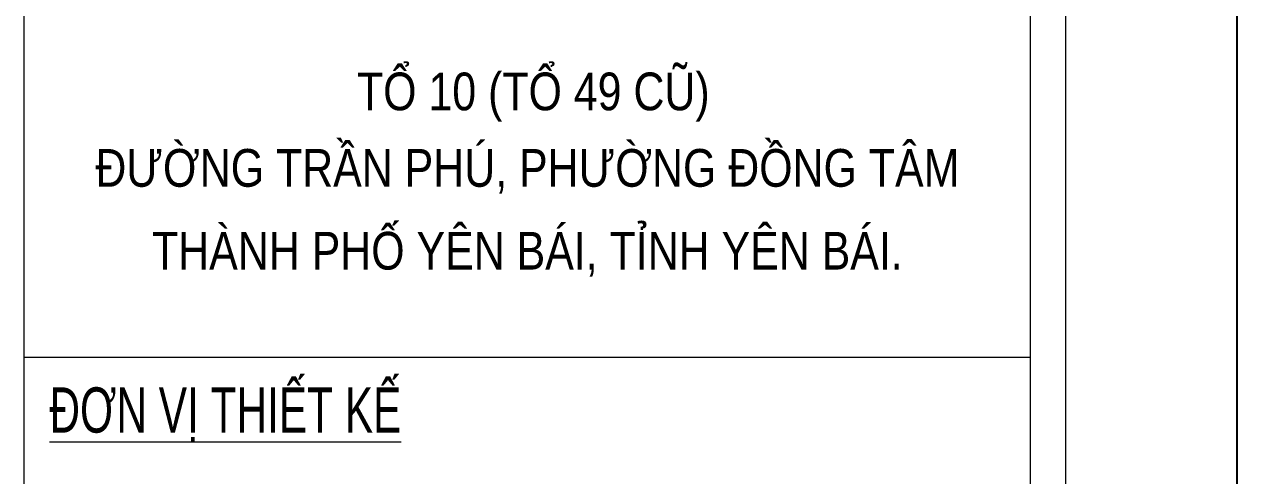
# Model space of a CAD drawing. Header units: millimetres. Extents: x 1832547 to 2001569, y -558009 to -417808.
# Drawn here: x 1973617 to 1977485, y -469430 to -467988 of the extents above; entities that cross this region are included whole.
import ezdxf
from ezdxf.enums import TextEntityAlignment as Align

# ---------------------------------------------------------------- set-up
doc = ezdxf.new("R2010")
doc.units = ezdxf.units.MM
doc.header["$MEASUREMENT"] = 0
doc.layers.get('0').update_dxf_attribs({"linetype": 'CONTINUOUS'})
doc.layers.get('DEFPOINTS').update_dxf_attribs({"linetype": 'CONTINUOUS'})
doc.layers.add('CA.thay 145', color=145, linetype='CONTINUOUS', lineweight=18)
doc.styles.add('VH01-VNAVANTH', font='Vhavan.ttf', dxfattribs={"width": 0.8})

# ---------------------------------------------------------------- blocks, each defined once
blk = doc.blocks.new('A$C2d76a15f')
at = {"color": 4, "linetype": 'Continuous', "lineweight": 18}
blk.add_line((27498.47177620605, 452.5398463322053), (27498.47177620605, 19312.80984569415), dxfattribs=at)
at = {"linetype": 'Continuous', "lineweight": 18, "ltscale": 100}
blk.add_line((24743.30177632347, 545.7098463290749), (24743.30177632347, 19219.63984569728), dxfattribs=at)
for p, q in [((27405.30177621031, 545.7098463290749), (27405.30177621031, 19219.63984569728)), ((24743.30177632347, 12833.82525733698), (27405.30177621031, 12833.82525733698))]:
    blk.add_line(p, q)
at = {"layer": 'DEFPOINTS', "ltscale": 600}
blk.add_line((27950.99969050125, 19765.34984567884), (27950.99969050125, -0.0001536530908197165), dxfattribs=at)
at = {"color": 140, "linetype": 'Continuous', "lineweight": 18, "style": 'VH01-VNAVANTH', "width": 0.8500000000205542}
for s, p in [(' tæ 10 (tæ 49 cò)', (26074.30177626689, 13487.59193365042)), ('®\xadêng trÇn phó, ph\xadêng ®ång t©m', (26074.30177626689, 13285.14061689888)), ('thµnh phè yªn b¸i, tØnh yªn b¸i.', (26074.30177626689, 13065.81845372621))]:
    blk.add_text(s, height=99.82499999081483, dxfattribs=at).set_placement(p, align=Align.CENTER)
at = {"color": 140, "linetype": 'Continuous', "lineweight": 18, "style": 'VH01-VNAVANTH', "width": 0.7}
blk.add_text('%%u®¬n vÞ thiÕt kÕ', height=119.7899999959554, dxfattribs=at).set_placement((24809.85177632049, 12634.17525734373))

msp = doc.modelspace()

# ---------------------------------------------------------------- block references
at = {"layer": 'CA.thay 145', "xscale": 1.205715468216754, "yscale": 1.205715468216754, "zscale": 1.205715468216754}
msp.add_blockref('A$C2d76a15f', (1943784.097866906, -484525.0283744851), dxfattribs=at)

doc.saveas('drawing.dxf')
